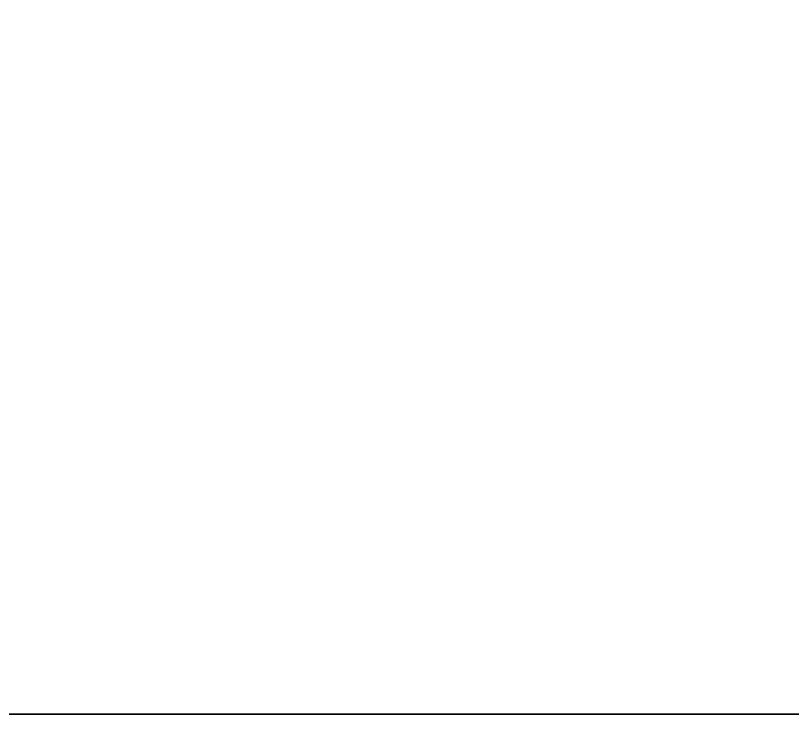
# Model space of a CAD drawing. Extents: x -1 to 1228, y -1086 to 100.
# Drawn here: x 382.6 to 664.8, y -798.5 to -542.3 of the extents above; entities that cross this region are included whole.
import ezdxf

# ---------------------------------------------------------------- set-up
doc = ezdxf.new("R2010")
doc.units = 0
doc.layers.add('IQ_200_3D', color=1, linetype='Continuous')
doc.layers.add('IQ_204_2D', color=7, linetype='Continuous')

msp = doc.modelspace()

# ---------------------------------------------------------------- linework, layer by layer
at = {"layer": 'IQ_204_2D', "linetype": 'Continuous'}
msp.add_line((6, -796.2), (1194, -796.2), dxfattribs=at)

# ---------------------------------------------------------------- meshes
at = {"layer": 'IQ_200_3D', "linetype": 'Continuous'}
mesh = msp.add_polyface(dxfattribs=at)
corners = [(1200, -856, 649), (0, -856, 649), (0, 0, 649), (1200, 0, 649)]
mesh.append_faces([[corners[k] for k in face] for face in [(0, 1, 2, 3)]])
mesh = msp.add_polyface(dxfattribs=at)
corners = [(1200, 0, 900), (0, 0, 900), (0, -916, 900), (1200, -916, 900)]
mesh.append_faces([[corners[k] for k in face] for face in [(0, 1, 2, 3)]])
mesh = msp.add_polyface(dxfattribs=at)
corners = [(6, -796.2, 903), (1194, -796.2, 903), (1194, -83, 903), (6, -83, 903)]
mesh.append_faces([[corners[k] for k in face] for face in [(0, 1, 2, 3)]])
mesh = msp.add_polyface(dxfattribs=at)
corners = [(1194, -83, 900), (1194, -796.2, 900), (6, -796.2, 900), (6, -83, 900)]
mesh.append_faces([[corners[k] for k in face] for face in [(0, 1, 2, 3)]])
mesh = msp.add_polyface(dxfattribs=at)
corners = [(6, -796.2, 903), (6, -796.2, 900), (1194, -796.2, 900), (1194, -796.2, 903)]
mesh.append_faces([[corners[k] for k in face] for face in [(0, 1, 2, 3)]])

doc.saveas('drawing.dxf')
